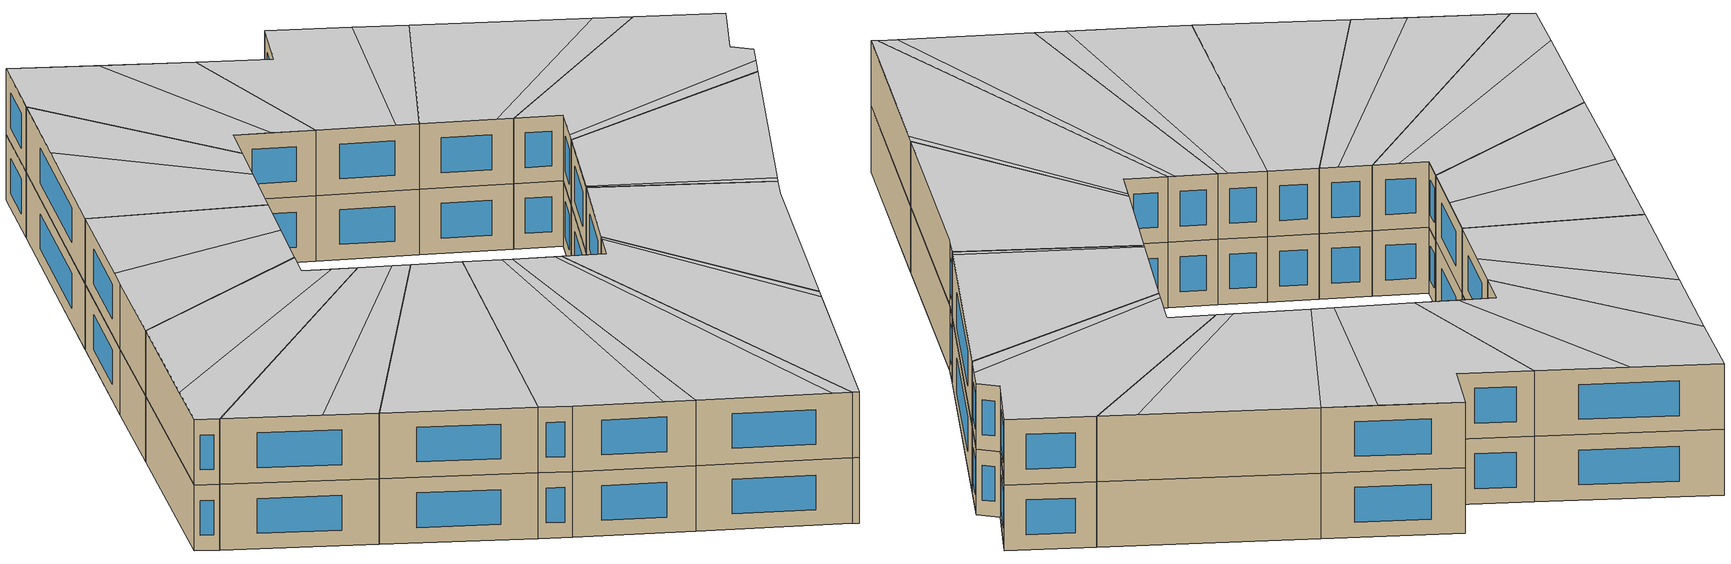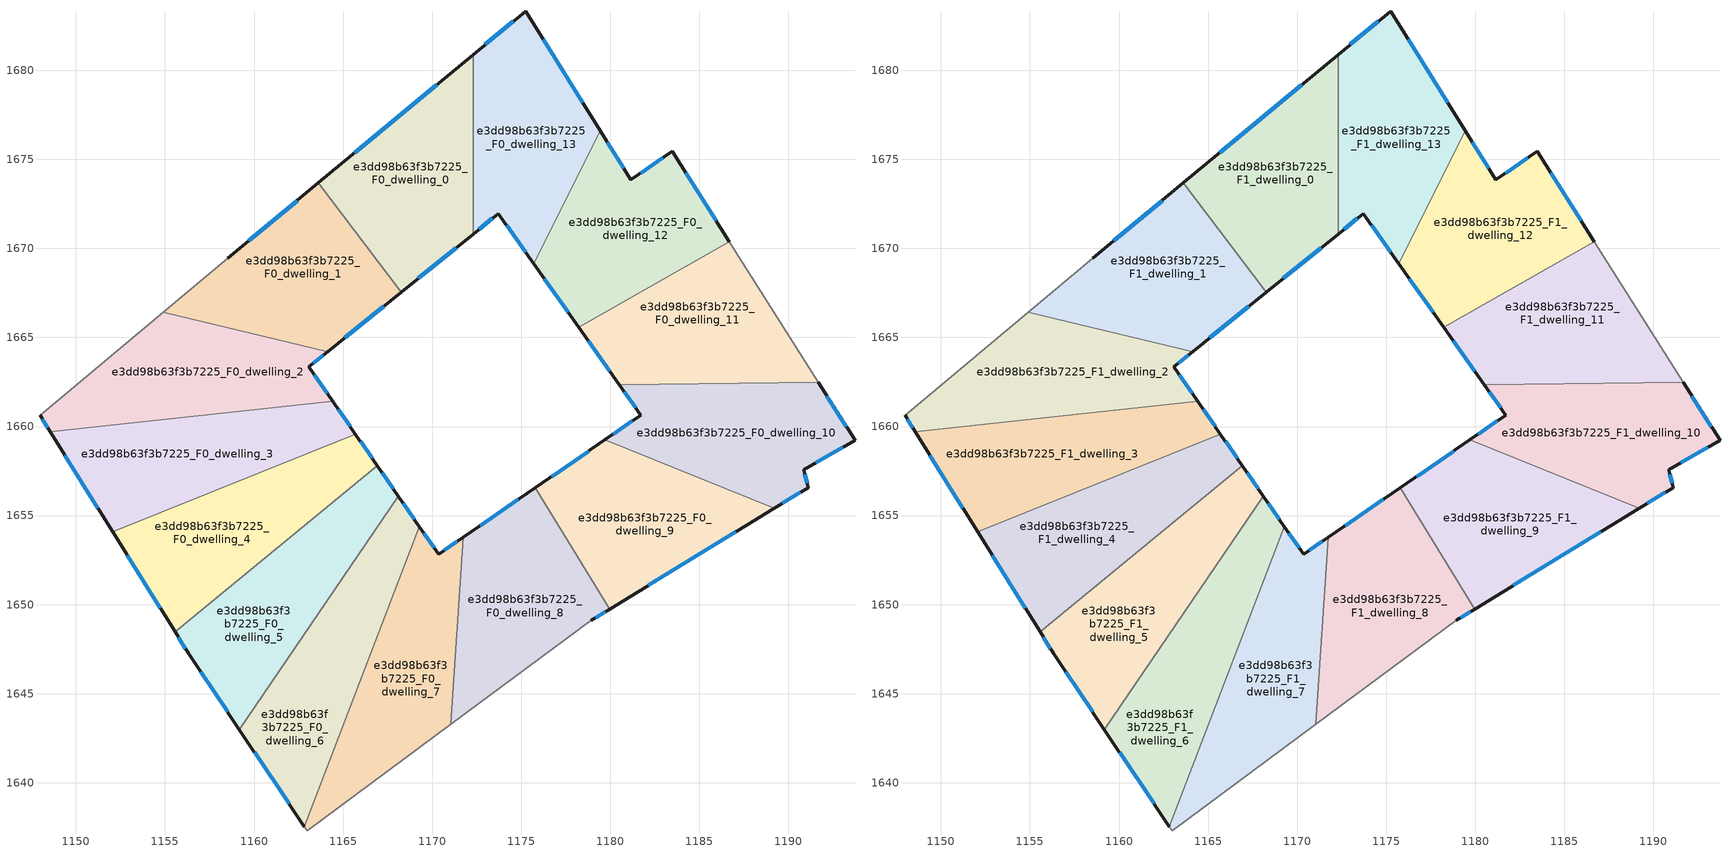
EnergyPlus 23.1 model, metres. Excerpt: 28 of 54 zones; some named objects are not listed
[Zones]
e3dd98b63f3b7225_F0_dwelling_0
 floor ground (EU_floor_Construction): 1172.3,1680.88 1172.3,1670.81 1168.27,1667.55 1163.61,1673.68 z0
 wall outside (EU_wall_Construction): 1168.27,1667.55 1172.3,1670.81 / 1172.3,1680.88 1163.61,1673.68 z0:3
 wall to e3dd98b63f3b7225_F0_dwelling_1 (EU_wall_Construction): 1163.61,1673.68 1168.27,1667.55 z0:3
 wall to e3dd98b63f3b7225_F0_dwelling_13 (EU_wall_Construction): 1172.3,1670.81 1172.3,1680.88 z0:3
 window (EU_Window_Construction): 1169.21,1668.31 1171.35,1670.04 / 1170.26,1679.18 1165.65,1675.37 z0.7:2.3
e3dd98b63f3b7225_F0_dwelling_1
 floor ground (EU_floor_Construction): 1163.61,1673.68 1168.27,1667.55 1164.13,1664.21 1154.91,1666.42 1158.51,1669.45 z0
 wall outside (EU_wall_Construction): 1164.13,1664.21 1168.27,1667.55 / 1163.61,1673.68 1158.51,1669.45 z0:3
 wall to e3dd98b63f3b7225_F0_dwelling_2 (EU_wall_Construction): 1154.91,1666.42 1164.13,1664.21 z0:3
 wall adiabatic (EU_wall_Construction): 1158.51,1669.45 1154.91,1666.42 z0:3
 window (EU_Window_Construction): 1165.1,1664.99 1167.3,1666.76 / 1162.42,1672.68 1159.71,1670.44 z0.7:2.3
e3dd98b63f3b7225_F0_dwelling_10
 floor ground (EU_floor_Construction): 1191.68,1662.48 1193.74,1659.22 1190.87,1657.57 1191.11,1656.57 1189.22,1655.41 1179.7,1659.25 1181.71,1660.64 1180.51,1662.34 z0
 wall outside (EU_wall_Construction): 1180.51,1662.34 1181.71,1660.64 1179.7,1659.25 / 1189.22,1655.41 1191.11,1656.57 1190.87,1657.57 1193.74,1659.22 1191.68,1662.48 z0:3
 wall to e3dd98b63f3b7225_F0_dwelling_11 (EU_wall_Construction): 1191.68,1662.48 1180.51,1662.34 z0:3
 wall to e3dd98b63f3b7225_F0_dwelling_9 (EU_wall_Construction): 1179.7,1659.25 1189.22,1655.41 z0:3
 window (EU_Window_Construction): 1181.24,1660.32 1180.17,1659.58 / 1180.8,1661.94 1181.43,1661.04 / 1193.26,1659.98 1192.17,1661.71 / 1191.54,1657.95 1193.07,1658.83 / 1191.05,1656.8 1190.92,1657.33 / 1189.66,1655.68 1190.66,1656.3 z0.7:2.3
e3dd98b63f3b7225_F0_dwelling_11
 floor ground (EU_floor_Construction): 1186.7,1670.37 1191.68,1662.48 1180.51,1662.34 1178.22,1665.59 z0
 wall outside (EU_wall_Construction): 1178.22,1665.59 1180.51,1662.34 z0:3
 wall to e3dd98b63f3b7225_F0_dwelling_12 (EU_wall_Construction): 1186.7,1670.37 1178.22,1665.59 z0:3
 wall adiabatic (EU_wall_Construction): 1191.68,1662.48 1186.7,1670.37 z0:3
 window (EU_Window_Construction): 1178.76,1664.82 1179.98,1663.1 z0.7:2.3
e3dd98b63f3b7225_F0_dwelling_12
 floor ground (EU_floor_Construction): 1183.48,1675.45 1186.7,1670.37 1178.22,1665.59 1175.72,1669.13 1179.43,1676.62 1181.15,1673.85 z0
 wall outside (EU_wall_Construction): 1186.7,1670.37 1183.48,1675.45 1181.15,1673.85 1179.43,1676.62 / 1175.72,1669.13 1178.22,1665.59 z0:3
 wall to e3dd98b63f3b7225_F0_dwelling_13 (EU_wall_Construction): 1179.43,1676.62 1175.72,1669.13 z0:3
 window (EU_Window_Construction): 1185.94,1671.56 1184.24,1674.26 / 1176.31,1668.3 1177.63,1666.42 / 1180.75,1674.5 1179.83,1675.97 / 1182.94,1675.08 1181.7,1674.23 z0.7:2.3
e3dd98b63f3b7225_F0_dwelling_13
 floor ground (EU_floor_Construction): 1175.25,1683.32 1179.43,1676.62 1175.72,1669.13 1173.72,1671.96 1172.3,1670.81 1172.3,1680.88 z0
 wall outside (EU_wall_Construction): 1172.3,1670.81 1173.72,1671.96 1175.72,1669.13 / 1179.43,1676.62 1175.25,1683.32 1172.3,1680.88 z0:3
 window (EU_Window_Construction): 1174.19,1671.3 1175.25,1669.8 / 1172.63,1671.08 1173.39,1671.69 / 1174.56,1682.75 1172.99,1681.45 / 1178.45,1678.19 1176.23,1681.75 z0.7:2.3
e3dd98b63f3b7225_F0_dwelling_2
 floor ground (EU_floor_Construction): 1164.13,1664.21 1163.08,1663.35 1164.43,1661.41 1148.55,1659.72 1147.98,1660.62 1154.91,1666.42 z0
 wall outside (EU_wall_Construction): 1164.43,1661.41 1163.08,1663.35 1164.13,1664.21 / 1147.98,1660.62 1148.55,1659.72 z0:3
 wall to e3dd98b63f3b7225_F0_dwelling_3 (EU_wall_Construction): 1148.55,1659.72 1164.43,1661.41 z0:3
 wall adiabatic (EU_wall_Construction): 1154.91,1666.42 1147.98,1660.62 z0:3
 window (EU_Window_Construction): 1163.33,1663.55 1163.89,1664 / 1164.11,1661.86 1163.39,1662.9 / 1148.12,1660.41 1148.42,1659.93 z0.7:2.3
e3dd98b63f3b7225_F0_dwelling_3
 floor ground (EU_floor_Construction): 1164.43,1661.41 1165.69,1659.58 1152.06,1654.08 1148.55,1659.72 z0
 wall outside (EU_wall_Construction): 1165.69,1659.58 1164.43,1661.41 / 1148.55,1659.72 1152.06,1654.08 z0:3
 wall to e3dd98b63f3b7225_F0_dwelling_4 (EU_wall_Construction): 1152.06,1654.08 1165.69,1659.58 z0:3
 window (EU_Window_Construction): 1165.39,1660.01 1164.72,1660.98 / 1149.37,1658.4 1151.24,1655.41 z0.7:2.3
e3dd98b63f3b7225_F0_dwelling_4
 floor ground (EU_floor_Construction): 1165.69,1659.58 1166.92,1657.81 1155.57,1648.47 1152.06,1654.08 z0
 wall outside (EU_wall_Construction): 1166.92,1657.81 1165.69,1659.58 / 1152.06,1654.08 1155.57,1648.47 z0:3
 wall to e3dd98b63f3b7225_F0_dwelling_5 (EU_wall_Construction): 1155.57,1648.47 1166.92,1657.81 z0:3
 window (EU_Window_Construction): 1166.63,1658.23 1165.98,1659.16 / 1152.89,1652.76 1154.74,1649.78 z0.7:2.3
e3dd98b63f3b7225_F0_dwelling_5
 floor ground (EU_floor_Construction): 1166.92,1657.81 1168.11,1656.09 1159.18,1642.98 1156.33,1647.24 1155.57,1648.47 z0
 wall outside (EU_wall_Construction): 1168.11,1656.09 1166.92,1657.81 / 1155.57,1648.47 1156.33,1647.24 1159.18,1642.98 z0:3
 wall to e3dd98b63f3b7225_F0_dwelling_6 (EU_wall_Construction): 1159.18,1642.98 1168.11,1656.09 z0:3
 window (EU_Window_Construction): 1167.83,1656.49 1167.2,1657.41 / 1157,1646.24 1158.51,1643.98 / 1155.75,1648.18 1156.15,1647.53 z0.7:2.3
e3dd98b63f3b7225_F0_dwelling_6
 floor ground (EU_floor_Construction): 1168.11,1656.09 1169.29,1654.39 1162.83,1637.53 1159.18,1642.98 z0
 wall outside (EU_wall_Construction): 1169.29,1654.39 1168.11,1656.09 / 1159.18,1642.98 1162.83,1637.53 z0:3
 wall to e3dd98b63f3b7225_F0_dwelling_7 (EU_wall_Construction): 1162.83,1637.53 1169.29,1654.39 z0:3
 window (EU_Window_Construction): 1169.01,1654.79 1168.38,1655.69 / 1160.04,1641.7 1161.97,1638.81 z0.7:2.3
e3dd98b63f3b7225_F0_dwelling_7
 floor ground (EU_floor_Construction): 1171.74,1653.78 1171.05,1643.28 1162.98,1637.3 1162.83,1637.53 1169.29,1654.39 1170.37,1652.83 z0
 wall outside (EU_wall_Construction): 1171.74,1653.78 1170.37,1652.83 1169.29,1654.39 z0:3
 wall to e3dd98b63f3b7225_F0_dwelling_8 (EU_wall_Construction): 1171.05,1643.28 1171.74,1653.78 z0:3
 wall adiabatic (EU_wall_Construction): 1162.83,1637.53 1162.98,1637.3 1171.05,1643.28 z0:3
 window (EU_Window_Construction): 1170.11,1653.19 1169.54,1654.02 / 1171.42,1653.55 1170.69,1653.05 z0.7:2.3
e3dd98b63f3b7225_F0_dwelling_8
 floor ground (EU_floor_Construction): 1175.79,1656.56 1179.97,1649.75 1178.94,1649.12 1171.05,1643.28 1171.74,1653.78 z0
 wall outside (EU_wall_Construction): 1175.79,1656.56 1171.74,1653.78 / 1178.94,1649.12 1179.97,1649.75 z0:3
 wall to e3dd98b63f3b7225_F0_dwelling_9 (EU_wall_Construction): 1179.97,1649.75 1175.79,1656.56 z0:3
 wall adiabatic (EU_wall_Construction): 1171.05,1643.28 1178.94,1649.12 z0:3
 window (EU_Window_Construction): 1174.84,1655.91 1172.69,1654.43 / 1179.18,1649.27 1179.73,1649.61 z0.7:2.3
e3dd98b63f3b7225_F0_dwelling_9
 floor ground (EU_floor_Construction): 1189.22,1655.41 1179.97,1649.75 1175.79,1656.56 1179.7,1659.25 z0
 wall outside (EU_wall_Construction): 1179.7,1659.25 1175.79,1656.56 / 1179.97,1649.75 1189.22,1655.41 z0:3
 window (EU_Window_Construction): 1178.78,1658.62 1176.71,1657.19 / 1182.14,1651.08 1187.05,1654.08 z0.7:2.3
e3dd98b63f3b7225_F1_dwelling_0
 floor to e3dd98b63f3b7225_F0_dwelling_0 (EU_floor_Construction): 1172.3,1680.88 1172.3,1670.81 1168.27,1667.55 1163.61,1673.68 z3
 wall outside (EU_wall_Construction): 1168.27,1667.55 1172.3,1670.81 / 1172.3,1680.88 1163.61,1673.68 z3:6
 wall to e3dd98b63f3b7225_F1_dwelling_1 (EU_wall_Construction): 1163.61,1673.68 1168.27,1667.55 z3:6
 wall to e3dd98b63f3b7225_F1_dwelling_13 (EU_wall_Construction): 1172.3,1670.81 1172.3,1680.88 z3:6
 window (EU_Window_Construction): 1169.21,1668.31 1171.35,1670.04 / 1170.26,1679.18 1165.65,1675.37 z3.7:5.3
 ceiling to e3dd98b63f3b7225_F2_dwelling_3 (EU_floor_Construction): 1170.64,1669.47 1168.72,1677.91 1163.61,1673.68 1168.27,1667.55 z6
 ceiling to e3dd98b63f3b7225_F2_dwelling_2 (EU_floor_Construction): 1172.3,1670.81 1172.3,1680.87 1168.72,1677.91 1170.64,1669.47 z6
e3dd98b63f3b7225_F1_dwelling_1
 floor to e3dd98b63f3b7225_F0_dwelling_1 (EU_floor_Construction): 1163.61,1673.68 1168.27,1667.55 1164.13,1664.21 1154.91,1666.42 1158.51,1669.45 z3
 wall outside (EU_wall_Construction): 1164.13,1664.21 1168.27,1667.55 / 1163.61,1673.68 1158.51,1669.45 z3:6
 wall to e3dd98b63f3b7225_F1_dwelling_2 (EU_wall_Construction): 1154.91,1666.42 1164.13,1664.21 z3:6
 wall adiabatic (EU_wall_Construction): 1158.51,1669.45 1154.91,1666.42 z3:6
 window (EU_Window_Construction): 1165.1,1664.99 1167.3,1666.76 / 1162.42,1672.68 1159.71,1670.44 z3.7:5.3
 ceiling to e3dd98b63f3b7225_F2_dwelling_4 (EU_floor_Construction): 1166.26,1665.92 1159.34,1670.14 1158.51,1669.45 1154.91,1666.42 1164.13,1664.21 z6
 ceiling to e3dd98b63f3b7225_F2_dwelling_3 (EU_floor_Construction): 1168.27,1667.55 1163.61,1673.68 1159.34,1670.14 1166.26,1665.92 z6
e3dd98b63f3b7225_F1_dwelling_10
 floor to e3dd98b63f3b7225_F0_dwelling_10 (EU_floor_Construction): 1191.68,1662.48 1193.74,1659.22 1190.87,1657.57 1191.11,1656.57 1189.22,1655.41 1179.7,1659.25 1181.71,1660.64 1180.51,1662.34 z3
 wall outside (EU_wall_Construction): 1180.51,1662.34 1181.71,1660.64 1179.7,1659.25 / 1189.22,1655.41 1191.11,1656.57 1190.87,1657.57 1193.74,1659.22 1191.68,1662.48 z3:6
 wall to e3dd98b63f3b7225_F1_dwelling_11 (EU_wall_Construction): 1191.68,1662.48 1180.51,1662.34 z3:6
 wall to e3dd98b63f3b7225_F1_dwelling_9 (EU_wall_Construction): 1179.7,1659.25 1189.22,1655.41 z3:6
 window (EU_Window_Construction): 1181.24,1660.32 1180.17,1659.58 / 1180.8,1661.94 1181.43,1661.04 / 1193.26,1659.98 1192.17,1661.71 / 1191.54,1657.95 1193.07,1658.83 / 1191.05,1656.8 1190.92,1657.33 / 1189.66,1655.68 1190.66,1656.3 z3.7:5.3
 ceiling to e3dd98b63f3b7225_F2_dwelling_12 (EU_floor_Construction): 1191.11,1656.57 1190.87,1657.57 1193.74,1659.22 1191.68,1662.48 1180.51,1662.34 1181.71,1660.64 1180.09,1659.52 1190.18,1656 z6
 ceiling to e3dd98b63f3b7225_F2_dwelling_11 (EU_floor_Construction): 1190.18,1656 1180.09,1659.52 1179.7,1659.25 1189.22,1655.41 z6
e3dd98b63f3b7225_F1_dwelling_11
 floor to e3dd98b63f3b7225_F0_dwelling_11 (EU_floor_Construction): 1186.7,1670.37 1191.68,1662.48 1180.51,1662.34 1178.22,1665.59 z3
 wall outside (EU_wall_Construction): 1178.22,1665.59 1180.51,1662.34 z3:6
 wall to e3dd98b63f3b7225_F1_dwelling_12 (EU_wall_Construction): 1186.7,1670.37 1178.22,1665.59 z3:6
 wall adiabatic (EU_wall_Construction): 1191.68,1662.48 1186.7,1670.37 z3:6
 window (EU_Window_Construction): 1178.76,1664.82 1179.98,1663.1 z3.7:5.3
 ceiling to e3dd98b63f3b7225_F2_dwelling_0 (EU_floor_Construction): 1190.77,1663.92 1186.7,1670.37 1178.22,1665.59 1180.08,1662.95 z6
 ceiling to e3dd98b63f3b7225_F2_dwelling_12 (EU_floor_Construction): 1191.68,1662.48 1190.77,1663.92 1180.08,1662.95 1180.51,1662.34 z6
e3dd98b63f3b7225_F1_dwelling_12
 floor to e3dd98b63f3b7225_F0_dwelling_12 (EU_floor_Construction): 1183.48,1675.45 1186.7,1670.37 1178.22,1665.59 1175.72,1669.13 1179.43,1676.62 1181.15,1673.85 z3
 wall outside (EU_wall_Construction): 1186.7,1670.37 1183.48,1675.45 1181.15,1673.85 1179.43,1676.62 / 1175.72,1669.13 1178.22,1665.59 z3:6
 wall to e3dd98b63f3b7225_F1_dwelling_13 (EU_wall_Construction): 1179.43,1676.62 1175.72,1669.13 z3:6
 window (EU_Window_Construction): 1185.94,1671.56 1184.24,1674.26 / 1176.31,1668.3 1177.63,1666.42 / 1180.75,1674.5 1179.83,1675.97 / 1182.94,1675.08 1181.7,1674.23 z3.7:5.3
 ceiling to e3dd98b63f3b7225_F2_dwelling_1 (EU_floor_Construction): 1185.41,1672.4 1183.48,1675.45 1181.15,1673.85 1179.43,1676.62 1175.72,1669.13 1177.66,1666.39 z6
 ceiling to e3dd98b63f3b7225_F2_dwelling_0 (EU_floor_Construction): 1186.7,1670.37 1185.41,1672.4 1177.66,1666.39 1178.22,1665.59 z6
e3dd98b63f3b7225_F1_dwelling_13
 floor to e3dd98b63f3b7225_F0_dwelling_13 (EU_floor_Construction): 1175.25,1683.32 1179.43,1676.62 1175.72,1669.13 1173.72,1671.96 1172.3,1670.81 1172.3,1680.88 z3
 wall outside (EU_wall_Construction): 1172.3,1670.81 1173.72,1671.96 1175.72,1669.13 / 1179.43,1676.62 1175.25,1683.32 1172.3,1680.88 z3:6
 window (EU_Window_Construction): 1174.19,1671.3 1175.25,1669.8 / 1172.63,1671.08 1173.39,1671.69 / 1174.56,1682.75 1172.99,1681.45 / 1178.45,1678.19 1176.23,1681.75 z3.7:5.3
 ceiling to e3dd98b63f3b7225_F2_dwelling_2 (EU_floor_Construction): 1174.65,1670.64 1177.29,1680.05 1175.25,1683.32 1172.3,1680.87 1172.3,1670.81 1173.72,1671.96 z6
 ceiling to e3dd98b63f3b7225_F2_dwelling_1 (EU_floor_Construction): 1175.72,1669.13 1179.43,1676.62 1177.29,1680.05 1174.65,1670.64 z6
e3dd98b63f3b7225_F1_dwelling_2
 floor to e3dd98b63f3b7225_F0_dwelling_2 (EU_floor_Construction): 1164.13,1664.21 1163.08,1663.35 1164.43,1661.41 1148.55,1659.72 1147.98,1660.62 1154.91,1666.42 z3
 wall outside (EU_wall_Construction): 1164.43,1661.41 1163.08,1663.35 1164.13,1664.21 / 1147.98,1660.62 1148.55,1659.72 z3:6
 wall to e3dd98b63f3b7225_F1_dwelling_3 (EU_wall_Construction): 1148.55,1659.72 1164.43,1661.41 z3:6
 wall adiabatic (EU_wall_Construction): 1154.91,1666.42 1147.98,1660.62 z3:6
 window (EU_Window_Construction): 1163.33,1663.55 1163.89,1664 / 1164.11,1661.86 1163.39,1662.9 / 1148.12,1660.41 1148.42,1659.93 z3.7:5.3
 ceiling to e3dd98b63f3b7225_F2_dwelling_5 (EU_floor_Construction): 1164.43,1661.41 1163.8,1662.3 1150.11,1662.4 1147.98,1660.62 1148.55,1659.72 z6
 ceiling to e3dd98b63f3b7225_F2_dwelling_4 (EU_floor_Construction): 1163.8,1662.3 1163.08,1663.35 1164.13,1664.21 1154.91,1666.42 1150.11,1662.4 z6
e3dd98b63f3b7225_F1_dwelling_3
 floor to e3dd98b63f3b7225_F0_dwelling_3 (EU_floor_Construction): 1164.43,1661.41 1165.69,1659.58 1152.06,1654.08 1148.55,1659.72 z3
 wall outside (EU_wall_Construction): 1165.69,1659.58 1164.43,1661.41 / 1148.55,1659.72 1152.06,1654.08 z3:6
 wall to e3dd98b63f3b7225_F1_dwelling_4 (EU_wall_Construction): 1152.06,1654.08 1165.69,1659.58 z3:6
 window (EU_Window_Construction): 1165.39,1660.01 1164.72,1660.98 / 1149.37,1658.4 1151.24,1655.41 z3.7:5.3
 ceiling to e3dd98b63f3b7225_F2_dwelling_6 (EU_floor_Construction): 1165.69,1659.58 1165.25,1660.22 1150.81,1656.09 1152.06,1654.08 z6
 ceiling to e3dd98b63f3b7225_F2_dwelling_5 (EU_floor_Construction): 1165.25,1660.22 1164.43,1661.41 1148.55,1659.72 1150.81,1656.09 z6
e3dd98b63f3b7225_F1_dwelling_4
 floor to e3dd98b63f3b7225_F0_dwelling_4 (EU_floor_Construction): 1165.69,1659.58 1166.92,1657.81 1155.57,1648.47 1152.06,1654.08 z3
 wall outside (EU_wall_Construction): 1166.92,1657.81 1165.69,1659.58 / 1152.06,1654.08 1155.57,1648.47 z3:6
 wall to e3dd98b63f3b7225_F1_dwelling_5 (EU_wall_Construction): 1155.57,1648.47 1166.92,1657.81 z3:6
 window (EU_Window_Construction): 1166.63,1658.23 1165.98,1659.16 / 1152.89,1652.76 1154.74,1649.78 z3.7:5.3
 ceiling adiabatic (EU_roof_Construction): 1166.92,1657.81 1165.69,1659.58 1152.06,1654.08 1155.57,1648.47 z6
e3dd98b63f3b7225_F1_dwelling_5
 floor to e3dd98b63f3b7225_F0_dwelling_5 (EU_floor_Construction): 1166.92,1657.81 1168.11,1656.09 1159.18,1642.98 1156.33,1647.24 1155.57,1648.47 z3
 wall outside (EU_wall_Construction): 1168.11,1656.09 1166.92,1657.81 / 1155.57,1648.47 1156.33,1647.24 1159.18,1642.98 z3:6
 wall to e3dd98b63f3b7225_F1_dwelling_6 (EU_wall_Construction): 1159.18,1642.98 1168.11,1656.09 z3:6
 window (EU_Window_Construction): 1167.83,1656.49 1167.2,1657.41 / 1157,1646.24 1158.51,1643.98 / 1155.75,1648.18 1156.15,1647.53 z3.7:5.3
 ceiling to e3dd98b63f3b7225_F2_dwelling_8 (EU_floor_Construction): 1159.18,1642.98 1168.11,1656.09 1167.87,1656.43 1158.44,1644.08 z6
 ceiling to e3dd98b63f3b7225_F2_dwelling_7 (EU_floor_Construction): 1158.44,1644.08 1167.87,1656.43 1166.92,1657.81 1155.57,1648.47 1156.33,1647.24 z6
e3dd98b63f3b7225_F1_dwelling_6
 floor to e3dd98b63f3b7225_F0_dwelling_6 (EU_floor_Construction): 1168.11,1656.09 1169.29,1654.39 1162.83,1637.53 1159.18,1642.98 z3
 wall outside (EU_wall_Construction): 1169.29,1654.39 1168.11,1656.09 / 1159.18,1642.98 1162.83,1637.53 z3:6
 wall to e3dd98b63f3b7225_F1_dwelling_7 (EU_wall_Construction): 1162.83,1637.53 1169.29,1654.39 z3:6
 window (EU_Window_Construction): 1169.01,1654.79 1168.38,1655.69 / 1160.04,1641.7 1161.97,1638.81 z3.7:5.3
 ceiling to e3dd98b63f3b7225_F2_dwelling_9 (EU_floor_Construction): 1162.83,1637.53 1169.29,1654.39 1169.14,1654.6 1162.37,1638.21 z6
 ceiling to e3dd98b63f3b7225_F2_dwelling_8 (EU_floor_Construction): 1162.37,1638.21 1169.14,1654.6 1168.11,1656.09 1159.18,1642.98 z6
e3dd98b63f3b7225_F1_dwelling_7
 floor to e3dd98b63f3b7225_F0_dwelling_7 (EU_floor_Construction): 1171.74,1653.78 1171.05,1643.28 1162.98,1637.3 1162.83,1637.53 1169.29,1654.39 1170.37,1652.83 z3
 wall outside (EU_wall_Construction): 1171.74,1653.78 1170.37,1652.83 1169.29,1654.39 z3:6
 wall to e3dd98b63f3b7225_F1_dwelling_8 (EU_wall_Construction): 1171.05,1643.28 1171.74,1653.78 z3:6
 wall adiabatic (EU_wall_Construction): 1162.83,1637.53 1162.98,1637.3 1171.05,1643.28 z3:6
 window (EU_Window_Construction): 1170.11,1653.19 1169.54,1654.02 / 1171.42,1653.55 1170.69,1653.05 z3.7:5.3
 ceiling to e3dd98b63f3b7225_F2_dwelling_9 (EU_floor_Construction): 1170.62,1642.96 1171.55,1653.64 1170.37,1652.83 1169.29,1654.39 1162.83,1637.53 1162.98,1637.3 z6
 ceiling to e3dd98b63f3b7225_F2_dwelling_10 (EU_floor_Construction): 1171.05,1643.28 1171.74,1653.77 1171.55,1653.64 1170.62,1642.96 z6
e3dd98b63f3b7225_F1_dwelling_8
 floor to e3dd98b63f3b7225_F0_dwelling_8 (EU_floor_Construction): 1175.79,1656.56 1179.97,1649.75 1178.94,1649.12 1171.05,1643.28 1171.74,1653.78 z3
 wall outside (EU_wall_Construction): 1175.79,1656.56 1171.74,1653.78 / 1178.94,1649.12 1179.97,1649.75 z3:6
 wall to e3dd98b63f3b7225_F1_dwelling_9 (EU_wall_Construction): 1179.97,1649.75 1175.79,1656.56 z3:6
 wall adiabatic (EU_wall_Construction): 1171.05,1643.28 1178.94,1649.12 z3:6
 window (EU_Window_Construction): 1174.84,1655.91 1172.69,1654.43 / 1179.18,1649.27 1179.73,1649.61 z3.7:5.3
 ceiling to e3dd98b63f3b7225_F2_dwelling_10 (EU_floor_Construction): 1178.94,1649.12 1179.97,1649.75 1175.79,1656.56 1171.74,1653.77 1171.05,1643.28 z6
e3dd98b63f3b7225_F1_dwelling_9
 floor to e3dd98b63f3b7225_F0_dwelling_9 (EU_floor_Construction): 1189.22,1655.41 1179.97,1649.75 1175.79,1656.56 1179.7,1659.25 z3
 wall outside (EU_wall_Construction): 1179.7,1659.25 1175.79,1656.56 / 1179.97,1649.75 1189.22,1655.41 z3:6
 window (EU_Window_Construction): 1178.78,1658.62 1176.71,1657.19 / 1182.14,1651.08 1187.05,1654.08 z3.7:5.3
 ceiling to e3dd98b63f3b7225_F2_dwelling_11 (EU_floor_Construction): 1189.22,1655.41 1179.7,1659.25 1175.9,1656.64 1180.23,1649.92 z6
 ceiling to e3dd98b63f3b7225_F2_dwelling_10 (EU_floor_Construction): 1180.23,1649.92 1175.9,1656.64 1175.79,1656.56 1179.97,1649.75 z6
[Building]
EU S2 Campaign: North Axis=0; Terrain=City; Solar Distribution=FullExterior
[Site:Location]
Budapest.Ferenc.Liszt.Intl.AP: Latitude=47.437; Longitude=19.256; Time Zone=1; Elevation=185
[SizingPeriod:WeatherFileDays]
AnnualSizingPeriod: Begin Month=1; Begin Day of Month=1; End Month=12; End Day of Month=31; Day of Week for Start Day=Monday; Use Weather File Daylight Saving Period=No; Use Weather File Rain and Snow Indicators=No
[MATERIAL]
EU_InternalMass_Material: Roughness=MediumRough; Thickness=0.1; Conductivity=1; Density=1800; Specific Heat=900; Thermal Absorptance=0.9; Solar Absorptance=0.7; Visible Absorptance=0.7
[MATERIAL:NOMASS] Roughness=MediumRough; Thermal Absorptance=0.9; Solar Absorptance=0.7; Visible Absorptance=0.7
Name | Thermal Resistance
EU_wall_NoMass | 0.832559
EU_roof_NoMass | 1.39638
EU_floor_NoMass | 0.872794
[WINDOWMATERIAL:SIMPLEGLAZINGSYSTEM]
EU_Window_SimpleGlazing: UFactor=2.79869; Solar Heat Gain Coefficient=0.75; Visible Transmittance=0.75
[CONSTRUCTION]
EU_wall_Construction: EU_wall_NoMass
EU_roof_Construction: EU_roof_NoMass
EU_floor_Construction: EU_floor_NoMass
EU_Window_Construction: EU_Window_SimpleGlazing
EU_InternalMass_Construction: EU_InternalMass_Material
[ZONE] Type=1; Multiplier=1; Ceiling Height=autocalculate; Floor Area=autocalculate; Part of Total Floor Area=Yes
Name | Volume
e3dd98b63f3b7225_F0_dwelling_0; e3dd98b63f3b7225_F1_dwelling_0; e3dd98b63f3b7225_F0_dwelling_8; e3dd98b63f3b7225_F1_dwelling_8 | 190.94
e3dd98b63f3b7225_F0_dwelling_1; e3dd98b63f3b7225_F1_dwelling_1 | 190.941
e3dd98b63f3b7225_F0_dwelling_10; e3dd98b63f3b7225_F1_dwelling_10 | 190.935
e3dd98b63f3b7225_F0_dwelling_11; e3dd98b63f3b7225_F1_dwelling_11 | 190.89
e3dd98b63f3b7225_F0_dwelling_12; e3dd98b63f3b7225_F1_dwelling_12 | 190.927
e3dd98b63f3b7225_F0_dwelling_13; e3dd98b63f3b7225_F1_dwelling_13 | 190.916
e3dd98b63f3b7225_F0_dwelling_2; e3dd98b63f3b7225_F1_dwelling_2 | 190.902
e3dd98b63f3b7225_F0_dwelling_3; e3dd98b63f3b7225_F1_dwelling_3 | 190.948
e3dd98b63f3b7225_F0_dwelling_4; e3dd98b63f3b7225_F1_dwelling_4; e3dd98b63f3b7225_F0_dwelling_9; e3dd98b63f3b7225_F1_dwelling_9 | 190.934
e3dd98b63f3b7225_F0_dwelling_5; e3dd98b63f3b7225_F1_dwelling_5 | 190.923
e3dd98b63f3b7225_F0_dwelling_6; e3dd98b63f3b7225_F1_dwelling_6 | 190.93
e3dd98b63f3b7225_F0_dwelling_7; e3dd98b63f3b7225_F1_dwelling_7 | 190.889
[INTERNALMASS] Construction=EU_InternalMass_Construction
Name | Zone or ZoneList | Surface Area
e3dd98b63f3b7225_F0_dwelling_0_EU_InternalMass | e3dd98b63f3b7225_F0_dwelling_0 | 63.6466
e3dd98b63f3b7225_F0_dwelling_1_EU_InternalMass | e3dd98b63f3b7225_F0_dwelling_1 | 63.6467
e3dd98b63f3b7225_F0_dwelling_2_EU_InternalMass | e3dd98b63f3b7225_F0_dwelling_2 | 63.6341
e3dd98b63f3b7225_F0_dwelling_3_EU_InternalMass | e3dd98b63f3b7225_F0_dwelling_3 | 63.6492
e3dd98b63f3b7225_F0_dwelling_4_EU_InternalMass | e3dd98b63f3b7225_F0_dwelling_4 | 63.6447
e3dd98b63f3b7225_F0_dwelling_5_EU_InternalMass | e3dd98b63f3b7225_F0_dwelling_5 | 63.6407
e3dd98b63f3b7225_F0_dwelling_6_EU_InternalMass | e3dd98b63f3b7225_F0_dwelling_6 | 63.6435
e3dd98b63f3b7225_F0_dwelling_7_EU_InternalMass | e3dd98b63f3b7225_F0_dwelling_7 | 63.6298
e3dd98b63f3b7225_F0_dwelling_8_EU_InternalMass | e3dd98b63f3b7225_F0_dwelling_8 | 63.6469
e3dd98b63f3b7225_F0_dwelling_9_EU_InternalMass | e3dd98b63f3b7225_F0_dwelling_9 | 63.6448
e3dd98b63f3b7225_F0_dwelling_10_EU_InternalMass | e3dd98b63f3b7225_F0_dwelling_10 | 63.645
e3dd98b63f3b7225_F0_dwelling_11_EU_InternalMass | e3dd98b63f3b7225_F0_dwelling_11 | 63.6301
e3dd98b63f3b7225_F0_dwelling_12_EU_InternalMass | e3dd98b63f3b7225_F0_dwelling_12 | 63.6425
e3dd98b63f3b7225_F0_dwelling_13_EU_InternalMass | e3dd98b63f3b7225_F0_dwelling_13 | 63.6387
e3dd98b63f3b7225_F1_dwelling_0_EU_InternalMass | e3dd98b63f3b7225_F1_dwelling_0 | 63.6466
e3dd98b63f3b7225_F1_dwelling_1_EU_InternalMass | e3dd98b63f3b7225_F1_dwelling_1 | 63.6467
e3dd98b63f3b7225_F1_dwelling_2_EU_InternalMass | e3dd98b63f3b7225_F1_dwelling_2 | 63.6341
e3dd98b63f3b7225_F1_dwelling_3_EU_InternalMass | e3dd98b63f3b7225_F1_dwelling_3 | 63.6492
e3dd98b63f3b7225_F1_dwelling_4_EU_InternalMass | e3dd98b63f3b7225_F1_dwelling_4 | 63.6447
e3dd98b63f3b7225_F1_dwelling_5_EU_InternalMass | e3dd98b63f3b7225_F1_dwelling_5 | 63.6407
e3dd98b63f3b7225_F1_dwelling_6_EU_InternalMass | e3dd98b63f3b7225_F1_dwelling_6 | 63.6435
e3dd98b63f3b7225_F1_dwelling_7_EU_InternalMass | e3dd98b63f3b7225_F1_dwelling_7 | 63.6298
e3dd98b63f3b7225_F1_dwelling_8_EU_InternalMass | e3dd98b63f3b7225_F1_dwelling_8 | 63.6469
e3dd98b63f3b7225_F1_dwelling_9_EU_InternalMass | e3dd98b63f3b7225_F1_dwelling_9 | 63.6448
e3dd98b63f3b7225_F1_dwelling_10_EU_InternalMass | e3dd98b63f3b7225_F1_dwelling_10 | 63.645
e3dd98b63f3b7225_F1_dwelling_11_EU_InternalMass | e3dd98b63f3b7225_F1_dwelling_11 | 63.6301
e3dd98b63f3b7225_F1_dwelling_12_EU_InternalMass | e3dd98b63f3b7225_F1_dwelling_12 | 63.6425
e3dd98b63f3b7225_F1_dwelling_13_EU_InternalMass | e3dd98b63f3b7225_F1_dwelling_13 | 63.6387
[OTHEREQUIPMENT] Fuel Type=Electricity; Design Level Calculation Method=Watts/Area; Power per Zone Floor Area=1; Fraction Latent=0; Fraction Radiant=0; Fraction Lost=0; Carbon Dioxide Generation Rate=0; EndUse Subcategory=EU_Step8_InternalGains
Name | Zone or ZoneList or Space or SpaceList | Schedule
EU_Step8_InternalGain_e3dd98b63f3b7225_F0_dwelling_0_f000 | e3dd98b63f3b7225_F0_dwelling_0 | EU_Step8_GainSchedule_e3dd98b63f3b7225_F0_dwelling_0_f000
EU_Step8_InternalGain_e3dd98b63f3b7225_F0_dwelling_1_f000 | e3dd98b63f3b7225_F0_dwelling_1 | EU_Step8_GainSchedule_e3dd98b63f3b7225_F0_dwelling_1_f000
EU_Step8_InternalGain_e3dd98b63f3b7225_F0_dwelling_2_f000 | e3dd98b63f3b7225_F0_dwelling_2 | EU_Step8_GainSchedule_e3dd98b63f3b7225_F0_dwelling_2_f000
EU_Step8_InternalGain_e3dd98b63f3b7225_F0_dwelling_3_f000 | e3dd98b63f3b7225_F0_dwelling_3 | EU_Step8_GainSchedule_e3dd98b63f3b7225_F0_dwelling_3_f000
EU_Step8_InternalGain_e3dd98b63f3b7225_F0_dwelling_4_f000 | e3dd98b63f3b7225_F0_dwelling_4 | EU_Step8_GainSchedule_e3dd98b63f3b7225_F0_dwelling_4_f000
EU_Step8_InternalGain_e3dd98b63f3b7225_F0_dwelling_5_f000 | e3dd98b63f3b7225_F0_dwelling_5 | EU_Step8_GainSchedule_e3dd98b63f3b7225_F0_dwelling_5_f000
EU_Step8_InternalGain_e3dd98b63f3b7225_F0_dwelling_6_f000 | e3dd98b63f3b7225_F0_dwelling_6 | EU_Step8_GainSchedule_e3dd98b63f3b7225_F0_dwelling_6_f000
EU_Step8_InternalGain_e3dd98b63f3b7225_F0_dwelling_7_f000 | e3dd98b63f3b7225_F0_dwelling_7 | EU_Step8_GainSchedule_e3dd98b63f3b7225_F0_dwelling_7_f000
EU_Step8_InternalGain_e3dd98b63f3b7225_F0_dwelling_8_f000 | e3dd98b63f3b7225_F0_dwelling_8 | EU_Step8_GainSchedule_e3dd98b63f3b7225_F0_dwelling_8_f000
EU_Step8_InternalGain_e3dd98b63f3b7225_F0_dwelling_9_f000 | e3dd98b63f3b7225_F0_dwelling_9 | EU_Step8_GainSchedule_e3dd98b63f3b7225_F0_dwelling_9_f000
EU_Step8_InternalGain_e3dd98b63f3b7225_F0_dwelling_10_f000 | e3dd98b63f3b7225_F0_dwelling_10 | EU_Step8_GainSchedule_e3dd98b63f3b7225_F0_dwelling_10_f000
EU_Step8_InternalGain_e3dd98b63f3b7225_F0_dwelling_11_f000 | e3dd98b63f3b7225_F0_dwelling_11 | EU_Step8_GainSchedule_e3dd98b63f3b7225_F0_dwelling_11_f000
EU_Step8_InternalGain_e3dd98b63f3b7225_F0_dwelling_12_f000 | e3dd98b63f3b7225_F0_dwelling_12 | EU_Step8_GainSchedule_e3dd98b63f3b7225_F0_dwelling_12_f000
EU_Step8_InternalGain_e3dd98b63f3b7225_F0_dwelling_13_f000 | e3dd98b63f3b7225_F0_dwelling_13 | EU_Step8_GainSchedule_e3dd98b63f3b7225_F0_dwelling_13_f000
EU_Step8_InternalGain_e3dd98b63f3b7225_F1_dwelling_0_f000 | e3dd98b63f3b7225_F1_dwelling_0 | EU_Step8_GainSchedule_e3dd98b63f3b7225_F1_dwelling_0_f000
EU_Step8_InternalGain_e3dd98b63f3b7225_F1_dwelling_1_f000 | e3dd98b63f3b7225_F1_dwelling_1 | EU_Step8_GainSchedule_e3dd98b63f3b7225_F1_dwelling_1_f000
EU_Step8_InternalGain_e3dd98b63f3b7225_F1_dwelling_2_f000 | e3dd98b63f3b7225_F1_dwelling_2 | EU_Step8_GainSchedule_e3dd98b63f3b7225_F1_dwelling_2_f000
EU_Step8_InternalGain_e3dd98b63f3b7225_F1_dwelling_3_f000 | e3dd98b63f3b7225_F1_dwelling_3 | EU_Step8_GainSchedule_e3dd98b63f3b7225_F1_dwelling_3_f000
EU_Step8_InternalGain_e3dd98b63f3b7225_F1_dwelling_4_f000 | e3dd98b63f3b7225_F1_dwelling_4 | EU_Step8_GainSchedule_e3dd98b63f3b7225_F1_dwelling_4_f000
EU_Step8_InternalGain_e3dd98b63f3b7225_F1_dwelling_5_f000 | e3dd98b63f3b7225_F1_dwelling_5 | EU_Step8_GainSchedule_e3dd98b63f3b7225_F1_dwelling_5_f000
EU_Step8_InternalGain_e3dd98b63f3b7225_F1_dwelling_6_f000 | e3dd98b63f3b7225_F1_dwelling_6 | EU_Step8_GainSchedule_e3dd98b63f3b7225_F1_dwelling_6_f000
EU_Step8_InternalGain_e3dd98b63f3b7225_F1_dwelling_7_f000 | e3dd98b63f3b7225_F1_dwelling_7 | EU_Step8_GainSchedule_e3dd98b63f3b7225_F1_dwelling_7_f000
EU_Step8_InternalGain_e3dd98b63f3b7225_F1_dwelling_8_f000 | e3dd98b63f3b7225_F1_dwelling_8 | EU_Step8_GainSchedule_e3dd98b63f3b7225_F1_dwelling_8_f000
EU_Step8_InternalGain_e3dd98b63f3b7225_F1_dwelling_9_f000 | e3dd98b63f3b7225_F1_dwelling_9 | EU_Step8_GainSchedule_e3dd98b63f3b7225_F1_dwelling_9_f000
EU_Step8_InternalGain_e3dd98b63f3b7225_F1_dwelling_10_f000 | e3dd98b63f3b7225_F1_dwelling_10 | EU_Step8_GainSchedule_e3dd98b63f3b7225_F1_dwelling_10_f000
EU_Step8_InternalGain_e3dd98b63f3b7225_F1_dwelling_11_f000 | e3dd98b63f3b7225_F1_dwelling_11 | EU_Step8_GainSchedule_e3dd98b63f3b7225_F1_dwelling_11_f000
EU_Step8_InternalGain_e3dd98b63f3b7225_F1_dwelling_12_f000 | e3dd98b63f3b7225_F1_dwelling_12 | EU_Step8_GainSchedule_e3dd98b63f3b7225_F1_dwelling_12_f000
EU_Step8_InternalGain_e3dd98b63f3b7225_F1_dwelling_13_f000 | e3dd98b63f3b7225_F1_dwelling_13 | EU_Step8_GainSchedule_e3dd98b63f3b7225_F1_dwelling_13_f000
[ZONEVENTILATION:DESIGNFLOWRATE] Schedule=EU_AlwaysOn; Design Flow Rate Calculation Method=AirChanges/Hour; Air Changes per Hour=0.475469; Ventilation Type=Natural; Fan Pressure Rise=0; Fan Total Efficiency=1; Constant Term Coefficient=1; Temperature Term Coefficient=0; Velocity Term Coefficient=0; Velocity Squared Term Coefficient=0; Minimum Indoor Temperature=-100; Maximum Indoor Temperature=100; Delta Temperature=-100; Minimum Outdoor Temperature=-100; Maximum Outdoor Temperature=100; Maximum Wind Speed=40
Name | Zone or ZoneList or Space or SpaceList
EU_ConstantAir_e3dd98b63f3b7225_F0_dwelling_0 | e3dd98b63f3b7225_F0_dwelling_0
EU_ConstantAir_e3dd98b63f3b7225_F0_dwelling_1 | e3dd98b63f3b7225_F0_dwelling_1
EU_ConstantAir_e3dd98b63f3b7225_F0_dwelling_2 | e3dd98b63f3b7225_F0_dwelling_2
EU_ConstantAir_e3dd98b63f3b7225_F0_dwelling_3 | e3dd98b63f3b7225_F0_dwelling_3
EU_ConstantAir_e3dd98b63f3b7225_F0_dwelling_4 | e3dd98b63f3b7225_F0_dwelling_4
EU_ConstantAir_e3dd98b63f3b7225_F0_dwelling_5 | e3dd98b63f3b7225_F0_dwelling_5
EU_ConstantAir_e3dd98b63f3b7225_F0_dwelling_6 | e3dd98b63f3b7225_F0_dwelling_6
EU_ConstantAir_e3dd98b63f3b7225_F0_dwelling_7 | e3dd98b63f3b7225_F0_dwelling_7
EU_ConstantAir_e3dd98b63f3b7225_F0_dwelling_8 | e3dd98b63f3b7225_F0_dwelling_8
EU_ConstantAir_e3dd98b63f3b7225_F0_dwelling_9 | e3dd98b63f3b7225_F0_dwelling_9
EU_ConstantAir_e3dd98b63f3b7225_F0_dwelling_10 | e3dd98b63f3b7225_F0_dwelling_10
EU_ConstantAir_e3dd98b63f3b7225_F0_dwelling_11 | e3dd98b63f3b7225_F0_dwelling_11
EU_ConstantAir_e3dd98b63f3b7225_F0_dwelling_12 | e3dd98b63f3b7225_F0_dwelling_12
EU_ConstantAir_e3dd98b63f3b7225_F0_dwelling_13 | e3dd98b63f3b7225_F0_dwelling_13
EU_ConstantAir_e3dd98b63f3b7225_F1_dwelling_0 | e3dd98b63f3b7225_F1_dwelling_0
EU_ConstantAir_e3dd98b63f3b7225_F1_dwelling_1 | e3dd98b63f3b7225_F1_dwelling_1
EU_ConstantAir_e3dd98b63f3b7225_F1_dwelling_2 | e3dd98b63f3b7225_F1_dwelling_2
EU_ConstantAir_e3dd98b63f3b7225_F1_dwelling_3 | e3dd98b63f3b7225_F1_dwelling_3
EU_ConstantAir_e3dd98b63f3b7225_F1_dwelling_4 | e3dd98b63f3b7225_F1_dwelling_4
EU_ConstantAir_e3dd98b63f3b7225_F1_dwelling_5 | e3dd98b63f3b7225_F1_dwelling_5
EU_ConstantAir_e3dd98b63f3b7225_F1_dwelling_6 | e3dd98b63f3b7225_F1_dwelling_6
EU_ConstantAir_e3dd98b63f3b7225_F1_dwelling_7 | e3dd98b63f3b7225_F1_dwelling_7
EU_ConstantAir_e3dd98b63f3b7225_F1_dwelling_8 | e3dd98b63f3b7225_F1_dwelling_8
EU_ConstantAir_e3dd98b63f3b7225_F1_dwelling_9 | e3dd98b63f3b7225_F1_dwelling_9
EU_ConstantAir_e3dd98b63f3b7225_F1_dwelling_10 | e3dd98b63f3b7225_F1_dwelling_10
EU_ConstantAir_e3dd98b63f3b7225_F1_dwelling_11 | e3dd98b63f3b7225_F1_dwelling_11
EU_ConstantAir_e3dd98b63f3b7225_F1_dwelling_12 | e3dd98b63f3b7225_F1_dwelling_12
EU_ConstantAir_e3dd98b63f3b7225_F1_dwelling_13 | e3dd98b63f3b7225_F1_dwelling_13
[HVACTEMPLATE:THERMOSTAT] Constant Heating Setpoint=20; Constant Cooling Setpoint=50
EU_HeatOnly_e3dd98b63f3b7225_F0_dwelling_0; EU_HeatOnly_e3dd98b63f3b7225_F0_dwelling_1; EU_HeatOnly_e3dd98b63f3b7225_F0_dwelling_2; EU_HeatOnly_e3dd98b63f3b7225_F0_dwelling_3; EU_HeatOnly_e3dd98b63f3b7225_F0_dwelling_4; EU_HeatOnly_e3dd98b63f3b7225_F0_dwelling_5; EU_HeatOnly_e3dd98b63f3b7225_F0_dwelling_6; EU_HeatOnly_e3dd98b63f3b7225_F0_dwelling_7; EU_HeatOnly_e3dd98b63f3b7225_F0_dwelling_8; EU_HeatOnly_e3dd98b63f3b7225_F0_dwelling_9; EU_HeatOnly_e3dd98b63f3b7225_F0_dwelling_10; EU_HeatOnly_e3dd98b63f3b7225_F0_dwelling_11; EU_HeatOnly_e3dd98b63f3b7225_F0_dwelling_12; EU_HeatOnly_e3dd98b63f3b7225_F0_dwelling_13; EU_HeatOnly_e3dd98b63f3b7225_F1_dwelling_0; EU_HeatOnly_e3dd98b63f3b7225_F1_dwelling_1; EU_HeatOnly_e3dd98b63f3b7225_F1_dwelling_2; EU_HeatOnly_e3dd98b63f3b7225_F1_dwelling_3; EU_HeatOnly_e3dd98b63f3b7225_F1_dwelling_4; EU_HeatOnly_e3dd98b63f3b7225_F1_dwelling_5; EU_HeatOnly_e3dd98b63f3b7225_F1_dwelling_6; EU_HeatOnly_e3dd98b63f3b7225_F1_dwelling_7; EU_HeatOnly_e3dd98b63f3b7225_F1_dwelling_8; EU_HeatOnly_e3dd98b63f3b7225_F1_dwelling_9; EU_HeatOnly_e3dd98b63f3b7225_F1_dwelling_10
[HVACTEMPLATE:ZONE:IDEALLOADSAIRSYSTEM] System Availability Schedule=EU_AlwaysOn; Maximum Heating Supply Air Temperature=50; Minimum Cooling Supply Air Temperature=13; Maximum Heating Supply Air Humidity Ratio=0.0156; Minimum Cooling Supply Air Humidity Ratio=0.0077; Heating Limit=NoLimit; Cooling Limit=NoLimit; Heating Availability Schedule=EU_AlwaysOn; Cooling Availability Schedule=EU_CoolingOff; Dehumidification Control Type=ConstantSensibleHeatRatio; Cooling Sensible Heat Ratio=0.7; Dehumidification Setpoint=60; Humidification Control Type=None; Humidification Setpoint=30; Outdoor Air Method=None; Outdoor Air Flow Rate per Person=0.00944; Outdoor Air Flow Rate per Zone Floor Area=0; Outdoor Air Flow Rate per Zone=0; Demand Controlled Ventilation Type=None; Outdoor Air Economizer Type=NoEconomizer; Heat Recovery Type=None; Sensible Heat Recovery Effectiveness=0.7; Latent Heat Recovery Effectiveness=0.65
Name | Template Thermostat
e3dd98b63f3b7225_F0_dwelling_0 | EU_HeatOnly_e3dd98b63f3b7225_F0_dwelling_0
e3dd98b63f3b7225_F0_dwelling_1 | EU_HeatOnly_e3dd98b63f3b7225_F0_dwelling_1
e3dd98b63f3b7225_F0_dwelling_2 | EU_HeatOnly_e3dd98b63f3b7225_F0_dwelling_2
e3dd98b63f3b7225_F0_dwelling_3 | EU_HeatOnly_e3dd98b63f3b7225_F0_dwelling_3
e3dd98b63f3b7225_F0_dwelling_4 | EU_HeatOnly_e3dd98b63f3b7225_F0_dwelling_4
e3dd98b63f3b7225_F0_dwelling_5 | EU_HeatOnly_e3dd98b63f3b7225_F0_dwelling_5
e3dd98b63f3b7225_F0_dwelling_6 | EU_HeatOnly_e3dd98b63f3b7225_F0_dwelling_6
e3dd98b63f3b7225_F0_dwelling_7 | EU_HeatOnly_e3dd98b63f3b7225_F0_dwelling_7
e3dd98b63f3b7225_F0_dwelling_8 | EU_HeatOnly_e3dd98b63f3b7225_F0_dwelling_8
e3dd98b63f3b7225_F0_dwelling_9 | EU_HeatOnly_e3dd98b63f3b7225_F0_dwelling_9
e3dd98b63f3b7225_F0_dwelling_10 | EU_HeatOnly_e3dd98b63f3b7225_F0_dwelling_10
e3dd98b63f3b7225_F0_dwelling_11 | EU_HeatOnly_e3dd98b63f3b7225_F0_dwelling_11
e3dd98b63f3b7225_F0_dwelling_12 | EU_HeatOnly_e3dd98b63f3b7225_F0_dwelling_12
e3dd98b63f3b7225_F0_dwelling_13 | EU_HeatOnly_e3dd98b63f3b7225_F0_dwelling_13
e3dd98b63f3b7225_F1_dwelling_0 | EU_HeatOnly_e3dd98b63f3b7225_F1_dwelling_0
e3dd98b63f3b7225_F1_dwelling_1 | EU_HeatOnly_e3dd98b63f3b7225_F1_dwelling_1
e3dd98b63f3b7225_F1_dwelling_2 | EU_HeatOnly_e3dd98b63f3b7225_F1_dwelling_2
e3dd98b63f3b7225_F1_dwelling_3 | EU_HeatOnly_e3dd98b63f3b7225_F1_dwelling_3
e3dd98b63f3b7225_F1_dwelling_4 | EU_HeatOnly_e3dd98b63f3b7225_F1_dwelling_4
e3dd98b63f3b7225_F1_dwelling_5 | EU_HeatOnly_e3dd98b63f3b7225_F1_dwelling_5
e3dd98b63f3b7225_F1_dwelling_6 | EU_HeatOnly_e3dd98b63f3b7225_F1_dwelling_6
e3dd98b63f3b7225_F1_dwelling_7 | EU_HeatOnly_e3dd98b63f3b7225_F1_dwelling_7
e3dd98b63f3b7225_F1_dwelling_8 | EU_HeatOnly_e3dd98b63f3b7225_F1_dwelling_8
e3dd98b63f3b7225_F1_dwelling_9 | EU_HeatOnly_e3dd98b63f3b7225_F1_dwelling_9
e3dd98b63f3b7225_F1_dwelling_10 | EU_HeatOnly_e3dd98b63f3b7225_F1_dwelling_10
e3dd98b63f3b7225_F1_dwelling_11 | EU_HeatOnly_e3dd98b63f3b7225_F1_dwelling_11
e3dd98b63f3b7225_F1_dwelling_12 | EU_HeatOnly_e3dd98b63f3b7225_F1_dwelling_12
e3dd98b63f3b7225_F1_dwelling_13 | EU_HeatOnly_e3dd98b63f3b7225_F1_dwelling_13
[SIZING:ZONE] Zone Cooling Design Supply Air Temperature Input Method=SupplyAirTemperature; Zone Cooling Design Supply Air Temperature=13; Zone Heating Design Supply Air Temperature Input Method=SupplyAirTemperature; Zone Heating Design Supply Air Temperature=50; Zone Cooling Design Supply Air Humidity Ratio=0.008; Zone Heating Design Supply Air Humidity Ratio=0.008; Cooling Design Air Flow Method=DesignDay; Cooling Design Air Flow Rate=0; Cooling Minimum Air Flow per Zone Floor Area=0.000762; Cooling Minimum Air Flow=0; Cooling Minimum Air Flow Fraction=0.2; Heating Design Air Flow Method=DesignDay; Heating Design Air Flow Rate=0; Heating Maximum Air Flow per Zone Floor Area=0.002032; Heating Maximum Air Flow=0.141576; Heating Maximum Air Flow Fraction=0.3; Account for Dedicated Outdoor Air System=No; Dedicated Outdoor Air System Control Strategy=NeutralSupplyAir; Dedicated Outdoor Air Low Setpoint Temperature for Design=autosize; Dedicated Outdoor Air High Setpoint Temperature for Design=autosize; Zone Load Sizing Method=Sensible Load Only No Latent Load; Zone Latent Cooling Design Supply Air Humidity Ratio Input Method=HumidityRatioDifference; Zone Cooling Design Supply Air Humidity Ratio Difference=0.005; Zone Latent Heating Design Supply Air Humidity Ratio Input Method=HumidityRatioDifference; Zone Humidification Design Supply Air Humidity Ratio Difference=0.005
e3dd98b63f3b7225_F0_dwelling_0; e3dd98b63f3b7225_F0_dwelling_1; e3dd98b63f3b7225_F0_dwelling_2; e3dd98b63f3b7225_F0_dwelling_3; e3dd98b63f3b7225_F0_dwelling_4; e3dd98b63f3b7225_F0_dwelling_5; e3dd98b63f3b7225_F0_dwelling_6; e3dd98b63f3b7225_F0_dwelling_7; e3dd98b63f3b7225_F0_dwelling_8; e3dd98b63f3b7225_F0_dwelling_9; e3dd98b63f3b7225_F0_dwelling_10; e3dd98b63f3b7225_F0_dwelling_11; e3dd98b63f3b7225_F0_dwelling_12; e3dd98b63f3b7225_F0_dwelling_13; e3dd98b63f3b7225_F1_dwelling_0; e3dd98b63f3b7225_F1_dwelling_1; e3dd98b63f3b7225_F1_dwelling_2; e3dd98b63f3b7225_F1_dwelling_3; e3dd98b63f3b7225_F1_dwelling_4; e3dd98b63f3b7225_F1_dwelling_5; e3dd98b63f3b7225_F1_dwelling_6; e3dd98b63f3b7225_F1_dwelling_7; e3dd98b63f3b7225_F1_dwelling_8; e3dd98b63f3b7225_F1_dwelling_9; e3dd98b63f3b7225_F1_dwelling_10; e3dd98b63f3b7225_F1_dwelling_11; e3dd98b63f3b7225_F1_dwelling_12; e3dd98b63f3b7225_F1_dwelling_13
[SCHEDULE:CONSTANT]
Name | Hourly Value
EU_AlwaysOn | 1
EU_CoolingOff | 0
[SCHEDULE:FILE] Column Number=1; Rows to Skip at Top=0; Number of Hours of Data=8760; Column Separator=Comma; Interpolate to Timestep=No; Minutes per Item=60; Adjust Schedule for Daylight Savings=Yes
Name | File
EU_Step8_GainSchedule_e3dd98b63f3b7225_F0_dwelling_0_f000 | ../../schedules/e3dd98b63f3b7225/e3dd98b63f3b7225_F0_dwelling_0_f000_gain.csv
EU_Step8_GainSchedule_e3dd98b63f3b7225_F0_dwelling_1_f000 | ../../schedules/e3dd98b63f3b7225/e3dd98b63f3b7225_F0_dwelling_1_f000_gain.csv
EU_Step8_GainSchedule_e3dd98b63f3b7225_F0_dwelling_2_f000 | ../../schedules/e3dd98b63f3b7225/e3dd98b63f3b7225_F0_dwelling_2_f000_gain.csv
EU_Step8_GainSchedule_e3dd98b63f3b7225_F0_dwelling_3_f000 | ../../schedules/e3dd98b63f3b7225/e3dd98b63f3b7225_F0_dwelling_3_f000_gain.csv
EU_Step8_GainSchedule_e3dd98b63f3b7225_F0_dwelling_4_f000 | ../../schedules/e3dd98b63f3b7225/e3dd98b63f3b7225_F0_dwelling_4_f000_gain.csv
EU_Step8_GainSchedule_e3dd98b63f3b7225_F0_dwelling_5_f000 | ../../schedules/e3dd98b63f3b7225/e3dd98b63f3b7225_F0_dwelling_5_f000_gain.csv
EU_Step8_GainSchedule_e3dd98b63f3b7225_F0_dwelling_6_f000 | ../../schedules/e3dd98b63f3b7225/e3dd98b63f3b7225_F0_dwelling_6_f000_gain.csv
EU_Step8_GainSchedule_e3dd98b63f3b7225_F0_dwelling_7_f000 | ../../schedules/e3dd98b63f3b7225/e3dd98b63f3b7225_F0_dwelling_7_f000_gain.csv
EU_Step8_GainSchedule_e3dd98b63f3b7225_F0_dwelling_8_f000 | ../../schedules/e3dd98b63f3b7225/e3dd98b63f3b7225_F0_dwelling_8_f000_gain.csv
EU_Step8_GainSchedule_e3dd98b63f3b7225_F0_dwelling_9_f000 | ../../schedules/e3dd98b63f3b7225/e3dd98b63f3b7225_F0_dwelling_9_f000_gain.csv
EU_Step8_GainSchedule_e3dd98b63f3b7225_F0_dwelling_10_f000 | ../../schedules/e3dd98b63f3b7225/e3dd98b63f3b7225_F0_dwelling_10_f000_gain.csv
EU_Step8_GainSchedule_e3dd98b63f3b7225_F0_dwelling_11_f000 | ../../schedules/e3dd98b63f3b7225/e3dd98b63f3b7225_F0_dwelling_11_f000_gain.csv
EU_Step8_GainSchedule_e3dd98b63f3b7225_F0_dwelling_12_f000 | ../../schedules/e3dd98b63f3b7225/e3dd98b63f3b7225_F0_dwelling_12_f000_gain.csv
EU_Step8_GainSchedule_e3dd98b63f3b7225_F0_dwelling_13_f000 | ../../schedules/e3dd98b63f3b7225/e3dd98b63f3b7225_F0_dwelling_13_f000_gain.csv
EU_Step8_GainSchedule_e3dd98b63f3b7225_F1_dwelling_0_f000 | ../../schedules/e3dd98b63f3b7225/e3dd98b63f3b7225_F1_dwelling_0_f000_gain.csv
EU_Step8_GainSchedule_e3dd98b63f3b7225_F1_dwelling_1_f000 | ../../schedules/e3dd98b63f3b7225/e3dd98b63f3b7225_F1_dwelling_1_f000_gain.csv
EU_Step8_GainSchedule_e3dd98b63f3b7225_F1_dwelling_2_f000 | ../../schedules/e3dd98b63f3b7225/e3dd98b63f3b7225_F1_dwelling_2_f000_gain.csv
EU_Step8_GainSchedule_e3dd98b63f3b7225_F1_dwelling_3_f000 | ../../schedules/e3dd98b63f3b7225/e3dd98b63f3b7225_F1_dwelling_3_f000_gain.csv
EU_Step8_GainSchedule_e3dd98b63f3b7225_F1_dwelling_4_f000 | ../../schedules/e3dd98b63f3b7225/e3dd98b63f3b7225_F1_dwelling_4_f000_gain.csv
EU_Step8_GainSchedule_e3dd98b63f3b7225_F1_dwelling_5_f000 | ../../schedules/e3dd98b63f3b7225/e3dd98b63f3b7225_F1_dwelling_5_f000_gain.csv
EU_Step8_GainSchedule_e3dd98b63f3b7225_F1_dwelling_6_f000 | ../../schedules/e3dd98b63f3b7225/e3dd98b63f3b7225_F1_dwelling_6_f000_gain.csv
EU_Step8_GainSchedule_e3dd98b63f3b7225_F1_dwelling_7_f000 | ../../schedules/e3dd98b63f3b7225/e3dd98b63f3b7225_F1_dwelling_7_f000_gain.csv
EU_Step8_GainSchedule_e3dd98b63f3b7225_F1_dwelling_8_f000 | ../../schedules/e3dd98b63f3b7225/e3dd98b63f3b7225_F1_dwelling_8_f000_gain.csv
EU_Step8_GainSchedule_e3dd98b63f3b7225_F1_dwelling_9_f000 | ../../schedules/e3dd98b63f3b7225/e3dd98b63f3b7225_F1_dwelling_9_f000_gain.csv
EU_Step8_GainSchedule_e3dd98b63f3b7225_F1_dwelling_10_f000 | ../../schedules/e3dd98b63f3b7225/e3dd98b63f3b7225_F1_dwelling_10_f000_gain.csv
EU_Step8_GainSchedule_e3dd98b63f3b7225_F1_dwelling_11_f000 | ../../schedules/e3dd98b63f3b7225/e3dd98b63f3b7225_F1_dwelling_11_f000_gain.csv
EU_Step8_GainSchedule_e3dd98b63f3b7225_F1_dwelling_12_f000 | ../../schedules/e3dd98b63f3b7225/e3dd98b63f3b7225_F1_dwelling_12_f000_gain.csv
EU_Step8_GainSchedule_e3dd98b63f3b7225_F1_dwelling_13_f000 | ../../schedules/e3dd98b63f3b7225/e3dd98b63f3b7225_F1_dwelling_13_f000_gain.csv
